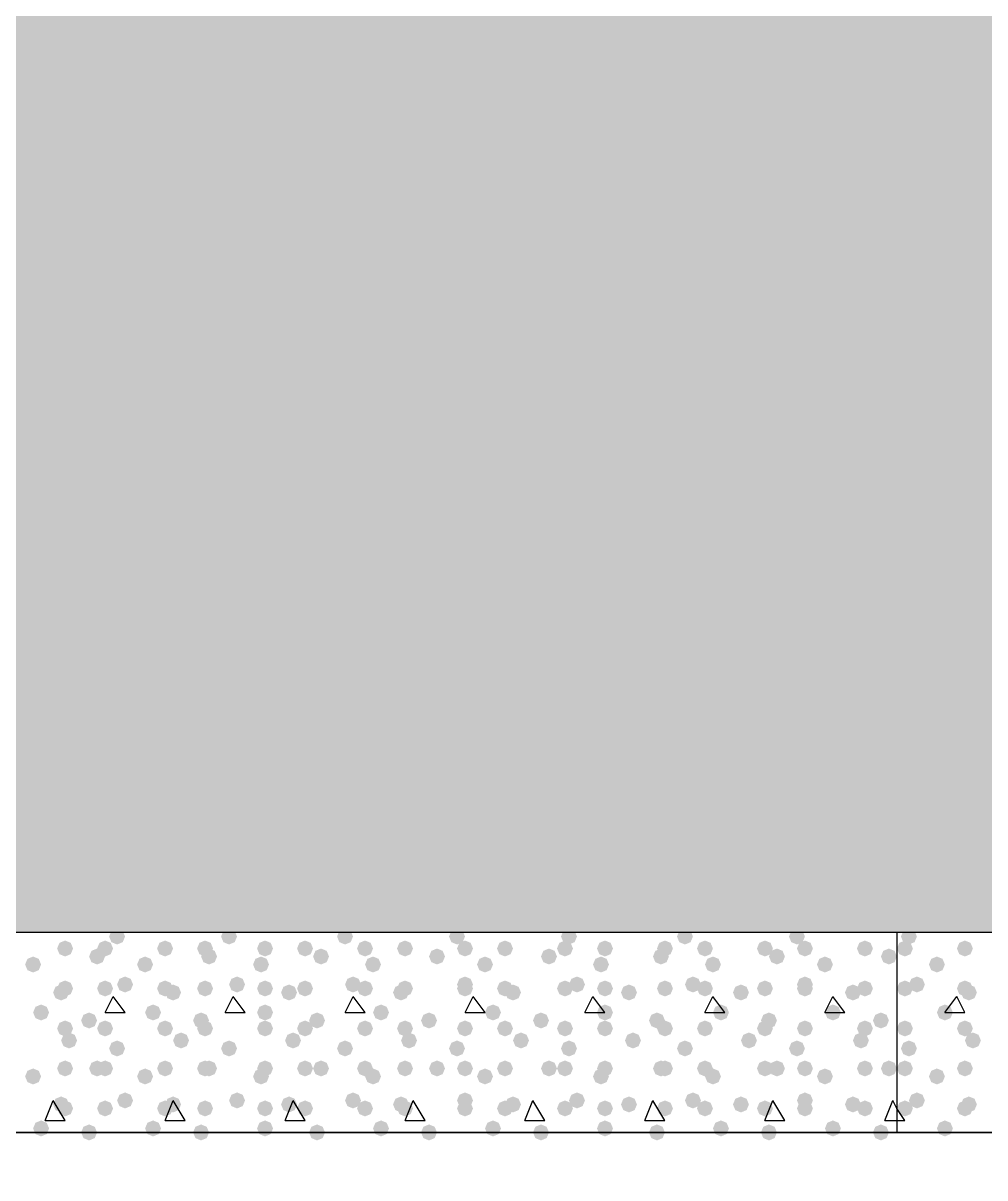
# Model space of a CAD drawing. Header units: millimetres. Extents: x 0 to 420, y 0 to 297.
# Drawn here: x 79.69 to 89.87, y 181.21 to 193.44 of the extents above; entities that cross this region are included whole.
import ezdxf

# ---------------------------------------------------------------- set-up
doc = ezdxf.new("R2010")
doc.units = ezdxf.units.MM
doc.layers.get('0').update_dxf_attribs({"linetype": 'CONTINUOUS'})

msp = doc.modelspace()

# ---------------------------------------------------------------- hatches: boundary and pattern name
at = {"true_color": 0x000008}
h = msp.add_hatch(color=0, dxfattribs=at)
h.paths.add_polyline_path([(194.902667, 202.861333), (33.528, 202.861333), (194.902667, 183.811333)], flags=0)
h.paths.add_polyline_path([(33.528, 202.861333), (194.902667, 183.811333), (33.528, 183.811333)], flags=0)
for points in [[(80.772, 183.769), (80.747129, 183.709204), (80.687333, 183.684333), (80.627538, 183.709204), (80.602667, 183.769), (80.627537, 183.828796), (80.687333, 183.853667), (80.747129, 183.828796)], [(81.957333, 183.769), (81.932463, 183.709204), (81.872667, 183.684333), (81.812871, 183.709204), (81.788, 183.769), (81.812871, 183.828796), (81.872667, 183.853667), (81.932462, 183.828796)], [(83.185, 183.769), (83.160129, 183.709204), (83.100333, 183.684333), (83.040538, 183.709204), (83.015667, 183.769), (83.040537, 183.828796), (83.100333, 183.853667), (83.160129, 183.828796)], [(84.370333, 183.769), (84.345463, 183.709204), (84.285667, 183.684333), (84.225871, 183.709204), (84.201, 183.769), (84.225871, 183.828796), (84.285667, 183.853667), (84.345462, 183.828796)], [(85.555667, 183.769), (85.530796, 183.709204), (85.471, 183.684333), (85.411204, 183.709204), (85.386333, 183.769), (85.411204, 183.828796), (85.471, 183.853667), (85.530796, 183.828796)], [(86.783333, 183.769), (86.758463, 183.709204), (86.698667, 183.684333), (86.638871, 183.709204), (86.614, 183.769), (86.638871, 183.828796), (86.698667, 183.853667), (86.758462, 183.828796)], [(87.968667, 183.769), (87.943796, 183.709204), (87.884, 183.684333), (87.824204, 183.709204), (87.799333, 183.769), (87.824204, 183.828796), (87.884, 183.853667), (87.943796, 183.828796)], [(80.221667, 183.642), (80.196796, 183.582204), (80.137, 183.557333), (80.077204, 183.582204), (80.052333, 183.642), (80.077204, 183.701796), (80.137, 183.726667), (80.196796, 183.701796)], [(80.645, 183.642), (80.620129, 183.582204), (80.560333, 183.557333), (80.500538, 183.582204), (80.475667, 183.642), (80.500537, 183.701796), (80.560333, 183.726667), (80.620129, 183.701796)], [(81.28, 183.642), (81.255129, 183.582204), (81.195333, 183.557333), (81.135538, 183.582204), (81.110667, 183.642), (81.135537, 183.701796), (81.195333, 183.726667), (81.255129, 183.701796)], [(81.703333, 183.642), (81.678463, 183.582204), (81.618667, 183.557333), (81.558871, 183.582204), (81.534, 183.642), (81.558871, 183.701796), (81.618667, 183.726667), (81.678462, 183.701796)], [(82.338333, 183.642), (82.313463, 183.582204), (82.253667, 183.557333), (82.193871, 183.582204), (82.169, 183.642), (82.193871, 183.701796), (82.253667, 183.726667), (82.313462, 183.701796)], [(82.761667, 183.642), (82.736796, 183.582204), (82.677, 183.557333), (82.617204, 183.582204), (82.592333, 183.642), (82.617204, 183.701796), (82.677, 183.726667), (82.736796, 183.701796)], [(83.396667, 183.642), (83.371796, 183.582204), (83.312, 183.557333), (83.252204, 183.582204), (83.227333, 183.642), (83.252204, 183.701796), (83.312, 183.726667), (83.371796, 183.701796)], [(83.82, 183.642), (83.795129, 183.582204), (83.735333, 183.557333), (83.675538, 183.582204), (83.650667, 183.642), (83.675537, 183.701796), (83.735333, 183.726667), (83.795129, 183.701796)], [(84.455, 183.642), (84.430129, 183.582204), (84.370333, 183.557333), (84.310538, 183.582204), (84.285667, 183.642), (84.310537, 183.701796), (84.370333, 183.726667), (84.430129, 183.701796)], [(84.878333, 183.642), (84.853463, 183.582204), (84.793667, 183.557333), (84.733871, 183.582204), (84.709, 183.642), (84.733871, 183.701796), (84.793667, 183.726667), (84.853462, 183.701796)], [(85.513333, 183.642), (85.488463, 183.582204), (85.428667, 183.557333), (85.368871, 183.582204), (85.344, 183.642), (85.368871, 183.701796), (85.428667, 183.726667), (85.488462, 183.701796)], [(85.936667, 183.642), (85.911796, 183.582204), (85.852, 183.557333), (85.792204, 183.582204), (85.767333, 183.642), (85.792204, 183.701796), (85.852, 183.726667), (85.911796, 183.701796)], [(86.571667, 183.642), (86.546796, 183.582204), (86.487, 183.557333), (86.427204, 183.582204), (86.402333, 183.642), (86.427204, 183.701796), (86.487, 183.726667), (86.546796, 183.701796)], [(86.995, 183.642), (86.970129, 183.582204), (86.910333, 183.557333), (86.850538, 183.582204), (86.825667, 183.642), (86.850537, 183.701796), (86.910333, 183.726667), (86.970129, 183.701796)], [(87.63, 183.642), (87.605129, 183.582204), (87.545333, 183.557333), (87.485538, 183.582204), (87.460667, 183.642), (87.485537, 183.701796), (87.545333, 183.726667), (87.605129, 183.701796)], [(88.053333, 183.642), (88.028463, 183.582204), (87.968667, 183.557333), (87.908871, 183.582204), (87.884, 183.642), (87.908871, 183.701796), (87.968667, 183.726667), (88.028462, 183.701796)], [(88.688333, 183.642), (88.663463, 183.582204), (88.603667, 183.557333), (88.543871, 183.582204), (88.519, 183.642), (88.543871, 183.701796), (88.603667, 183.726667), (88.663462, 183.701796)], [(79.883, 183.472667), (79.858129, 183.412871), (79.798333, 183.388), (79.738537, 183.412871), (79.713667, 183.472667), (79.738537, 183.532462), (79.798333, 183.557333), (79.858129, 183.532463)], [(80.560333, 183.557333), (80.535463, 183.497537), (80.475667, 183.472667), (80.415871, 183.497537), (80.391, 183.557333), (80.415871, 183.617129), (80.475667, 183.642), (80.535462, 183.617129)], [(81.068333, 183.472667), (81.043463, 183.412871), (80.983667, 183.388), (80.923871, 183.412871), (80.899, 183.472667), (80.923871, 183.532462), (80.983667, 183.557333), (81.043462, 183.532463)], [(81.745667, 183.557333), (81.720796, 183.497537), (81.661, 183.472667), (81.601204, 183.497537), (81.576333, 183.557333), (81.601204, 183.617129), (81.661, 183.642), (81.720796, 183.617129)], [(82.296, 183.472667), (82.271129, 183.412871), (82.211333, 183.388), (82.151537, 183.412871), (82.126667, 183.472667), (82.151537, 183.532462), (82.211333, 183.557333), (82.271129, 183.532463)], [(82.931, 183.557333), (82.906129, 183.497537), (82.846333, 183.472667), (82.786537, 183.497537), (82.761667, 183.557333), (82.786537, 183.617129), (82.846333, 183.642), (82.906129, 183.617129)], [(83.481333, 183.472667), (83.456463, 183.412871), (83.396667, 183.388), (83.336871, 183.412871), (83.312, 183.472667), (83.336871, 183.532462), (83.396667, 183.557333), (83.456462, 183.532463)], [(84.158667, 183.557333), (84.133796, 183.497537), (84.074, 183.472667), (84.014204, 183.497537), (83.989333, 183.557333), (84.014204, 183.617129), (84.074, 183.642), (84.133796, 183.617129)], [(84.666667, 183.472667), (84.641796, 183.412871), (84.582, 183.388), (84.522204, 183.412871), (84.497333, 183.472667), (84.522204, 183.532462), (84.582, 183.557333), (84.641796, 183.532463)], [(85.344, 183.557333), (85.319129, 183.497537), (85.259333, 183.472667), (85.199538, 183.497537), (85.174667, 183.557333), (85.199537, 183.617129), (85.259333, 183.642), (85.319129, 183.617129)], [(85.894333, 183.472667), (85.869462, 183.412871), (85.809667, 183.388), (85.749871, 183.412871), (85.725, 183.472667), (85.749871, 183.532462), (85.809667, 183.557333), (85.869462, 183.532463)], [(86.529333, 183.557333), (86.504462, 183.497537), (86.444667, 183.472667), (86.384871, 183.497537), (86.36, 183.557333), (86.384871, 183.617129), (86.444667, 183.642), (86.504462, 183.617129)], [(87.079667, 183.472667), (87.054796, 183.412871), (86.995, 183.388), (86.935204, 183.412871), (86.910333, 183.472667), (86.935204, 183.532462), (86.995, 183.557333), (87.054796, 183.532463)], [(87.757, 183.557333), (87.732129, 183.497537), (87.672333, 183.472667), (87.612538, 183.497537), (87.587667, 183.557333), (87.612537, 183.617129), (87.672333, 183.642), (87.732129, 183.617129)], [(88.265, 183.472667), (88.240129, 183.412871), (88.180333, 183.388), (88.120538, 183.412871), (88.095667, 183.472667), (88.120537, 183.532462), (88.180333, 183.557333), (88.240129, 183.532463)], [(88.942333, 183.557333), (88.917463, 183.497537), (88.857667, 183.472667), (88.797871, 183.497537), (88.773, 183.557333), (88.797871, 183.617129), (88.857667, 183.642), (88.917462, 183.617129)], [(80.221667, 183.218667), (80.196796, 183.158871), (80.137, 183.134), (80.077204, 183.158871), (80.052333, 183.218667), (80.077204, 183.278462), (80.137, 183.303333), (80.196796, 183.278463)], [(80.645, 183.218667), (80.620129, 183.158871), (80.560333, 183.134), (80.500538, 183.158871), (80.475667, 183.218667), (80.500537, 183.278462), (80.560333, 183.303333), (80.620129, 183.278463)], [(80.856667, 183.261), (80.831796, 183.201204), (80.772, 183.176333), (80.712204, 183.201204), (80.687333, 183.261), (80.712204, 183.320796), (80.772, 183.345667), (80.831796, 183.320796)], [(81.28, 183.218667), (81.255129, 183.158871), (81.195333, 183.134), (81.135538, 183.158871), (81.110667, 183.218667), (81.135537, 183.278462), (81.195333, 183.303333), (81.255129, 183.278463)], [(81.703333, 183.218667), (81.678463, 183.158871), (81.618667, 183.134), (81.558871, 183.158871), (81.534, 183.218667), (81.558871, 183.278462), (81.618667, 183.303333), (81.678462, 183.278463)], [(82.042, 183.261), (82.017129, 183.201204), (81.957333, 183.176333), (81.897538, 183.201204), (81.872667, 183.261), (81.897537, 183.320796), (81.957333, 183.345667), (82.017129, 183.320796)], [(82.338333, 183.218667), (82.313463, 183.158871), (82.253667, 183.134), (82.193871, 183.158871), (82.169, 183.218667), (82.193871, 183.278462), (82.253667, 183.303333), (82.313462, 183.278463)], [(82.761667, 183.218667), (82.736796, 183.158871), (82.677, 183.134), (82.617204, 183.158871), (82.592333, 183.218667), (82.617204, 183.278462), (82.677, 183.303333), (82.736796, 183.278463)], [(83.269667, 183.261), (83.244796, 183.201204), (83.185, 183.176333), (83.125204, 183.201204), (83.100333, 183.261), (83.125204, 183.320796), (83.185, 183.345667), (83.244796, 183.320796)], [(83.396667, 183.218667), (83.371796, 183.158871), (83.312, 183.134), (83.252204, 183.158871), (83.227333, 183.218667), (83.252204, 183.278462), (83.312, 183.303333), (83.371796, 183.278463)], [(83.82, 183.218667), (83.795129, 183.158871), (83.735333, 183.134), (83.675538, 183.158871), (83.650667, 183.218667), (83.675537, 183.278462), (83.735333, 183.303333), (83.795129, 183.278463)], [(84.455, 183.261), (84.430129, 183.201204), (84.370333, 183.176333), (84.310538, 183.201204), (84.285667, 183.261), (84.310537, 183.320796), (84.370333, 183.345667), (84.430129, 183.320796)], [(84.455, 183.218667), (84.430129, 183.158871), (84.370333, 183.134), (84.310538, 183.158871), (84.285667, 183.218667), (84.310537, 183.278462), (84.370333, 183.303333), (84.430129, 183.278463)], [(84.878333, 183.218667), (84.853463, 183.158871), (84.793667, 183.134), (84.733871, 183.158871), (84.709, 183.218667), (84.733871, 183.278462), (84.793667, 183.303333), (84.853462, 183.278463)], [(85.513333, 183.218667), (85.488463, 183.158871), (85.428667, 183.134), (85.368871, 183.158871), (85.344, 183.218667), (85.368871, 183.278462), (85.428667, 183.303333), (85.488462, 183.278463)], [(85.640333, 183.261), (85.615463, 183.201204), (85.555667, 183.176333), (85.495871, 183.201204), (85.471, 183.261), (85.495871, 183.320796), (85.555667, 183.345667), (85.615462, 183.320796)], [(85.936667, 183.218667), (85.911796, 183.158871), (85.852, 183.134), (85.792204, 183.158871), (85.767333, 183.218667), (85.792204, 183.278462), (85.852, 183.303333), (85.911796, 183.278463)], [(86.571667, 183.218667), (86.546796, 183.158871), (86.487, 183.134), (86.427204, 183.158871), (86.402333, 183.218667), (86.427204, 183.278462), (86.487, 183.303333), (86.546796, 183.278463)], [(86.868, 183.261), (86.843129, 183.201204), (86.783333, 183.176333), (86.723537, 183.201204), (86.698667, 183.261), (86.723537, 183.320796), (86.783333, 183.345667), (86.843129, 183.320796)], [(86.995, 183.218667), (86.970129, 183.158871), (86.910333, 183.134), (86.850538, 183.158871), (86.825667, 183.218667), (86.850537, 183.278462), (86.910333, 183.303333), (86.970129, 183.278463)], [(87.63, 183.218667), (87.605129, 183.158871), (87.545333, 183.134), (87.485538, 183.158871), (87.460667, 183.218667), (87.485537, 183.278462), (87.545333, 183.303333), (87.605129, 183.278463)], [(88.053333, 183.261), (88.028463, 183.201204), (87.968667, 183.176333), (87.908871, 183.201204), (87.884, 183.261), (87.908871, 183.320796), (87.968667, 183.345667), (88.028462, 183.320796)], [(88.053333, 183.218667), (88.028463, 183.158871), (87.968667, 183.134), (87.908871, 183.158871), (87.884, 183.218667), (87.908871, 183.278462), (87.968667, 183.303333), (88.028462, 183.278463)], [(88.688333, 183.218667), (88.663463, 183.158871), (88.603667, 183.134), (88.543871, 183.158871), (88.519, 183.218667), (88.543871, 183.278462), (88.603667, 183.303333), (88.663462, 183.278463)], [(80.179333, 183.176333), (80.154462, 183.116537), (80.094667, 183.091667), (80.034871, 183.116537), (80.01, 183.176333), (80.034871, 183.236129), (80.094667, 183.261), (80.154462, 183.236129)], [(81.364667, 183.176333), (81.339796, 183.116537), (81.28, 183.091667), (81.220204, 183.116537), (81.195333, 183.176333), (81.220204, 183.236129), (81.28, 183.261), (81.339796, 183.236129)], [(82.592333, 183.176333), (82.567463, 183.116537), (82.507667, 183.091667), (82.447871, 183.116537), (82.423, 183.176333), (82.447871, 183.236129), (82.507667, 183.261), (82.567462, 183.236129)], [(83.777667, 183.176333), (83.752796, 183.116537), (83.693, 183.091667), (83.633204, 183.116537), (83.608333, 183.176333), (83.633204, 183.236129), (83.693, 183.261), (83.752796, 183.236129)], [(84.963, 183.176333), (84.938129, 183.116537), (84.878333, 183.091667), (84.818537, 183.116537), (84.793667, 183.176333), (84.818537, 183.236129), (84.878333, 183.261), (84.938129, 183.236129)], [(86.190667, 183.176333), (86.165796, 183.116537), (86.106, 183.091667), (86.046204, 183.116537), (86.021333, 183.176333), (86.046204, 183.236129), (86.106, 183.261), (86.165796, 183.236129)], [(87.376, 183.176333), (87.351129, 183.116537), (87.291333, 183.091667), (87.231537, 183.116537), (87.206667, 183.176333), (87.231537, 183.236129), (87.291333, 183.261), (87.351129, 183.236129)], [(88.561333, 183.176333), (88.536462, 183.116537), (88.476667, 183.091667), (88.416871, 183.116537), (88.392, 183.176333), (88.416871, 183.236129), (88.476667, 183.261), (88.536462, 183.236129)], [(79.967667, 182.964667), (79.942796, 182.904871), (79.883, 182.88), (79.823204, 182.904871), (79.798333, 182.964667), (79.823204, 183.024462), (79.883, 183.049333), (79.942796, 183.024463)], [(81.153, 182.964667), (81.128129, 182.904871), (81.068333, 182.88), (81.008537, 182.904871), (80.983667, 182.964667), (81.008537, 183.024462), (81.068333, 183.049333), (81.128129, 183.024463)], [(82.338333, 182.964667), (82.313463, 182.904871), (82.253667, 182.88), (82.193871, 182.904871), (82.169, 182.964667), (82.193871, 183.024462), (82.253667, 183.049333), (82.313462, 183.024463)], [(83.566, 182.964667), (83.541129, 182.904871), (83.481333, 182.88), (83.421537, 182.904871), (83.396667, 182.964667), (83.421537, 183.024462), (83.481333, 183.049333), (83.541129, 183.024463)], [(84.751333, 182.964667), (84.726462, 182.904871), (84.666667, 182.88), (84.606871, 182.904871), (84.582, 182.964667), (84.606871, 183.024462), (84.666667, 183.049333), (84.726462, 183.024463)], [(85.936667, 182.964667), (85.911796, 182.904871), (85.852, 182.88), (85.792204, 182.904871), (85.767333, 182.964667), (85.792204, 183.024462), (85.852, 183.049333), (85.911796, 183.024463)], [(87.164333, 182.964667), (87.139462, 182.904871), (87.079667, 182.88), (87.019871, 182.904871), (86.995, 182.964667), (87.019871, 183.024462), (87.079667, 183.049333), (87.139462, 183.024463)], [(88.349667, 182.964667), (88.324796, 182.904871), (88.265, 182.88), (88.205204, 182.904871), (88.180333, 182.964667), (88.205204, 183.024462), (88.265, 183.049333), (88.324796, 183.024463)], [(80.475667, 182.88), (80.450796, 182.820204), (80.391, 182.795333), (80.331204, 182.820204), (80.306333, 182.88), (80.331204, 182.939796), (80.391, 182.964667), (80.450796, 182.939796)], [(81.661, 182.88), (81.636129, 182.820204), (81.576333, 182.795333), (81.516537, 182.820204), (81.491667, 182.88), (81.516537, 182.939796), (81.576333, 182.964667), (81.636129, 182.939796)], [(82.888667, 182.88), (82.863796, 182.820204), (82.804, 182.795333), (82.744204, 182.820204), (82.719333, 182.88), (82.744204, 182.939796), (82.804, 182.964667), (82.863796, 182.939796)], [(84.074, 182.88), (84.049129, 182.820204), (83.989333, 182.795333), (83.929538, 182.820204), (83.904667, 182.88), (83.929537, 182.939796), (83.989333, 182.964667), (84.049129, 182.939796)], [(85.259333, 182.88), (85.234462, 182.820204), (85.174667, 182.795333), (85.114871, 182.820204), (85.09, 182.88), (85.114871, 182.939796), (85.174667, 182.964667), (85.234462, 182.939796)], [(86.487, 182.88), (86.462129, 182.820204), (86.402333, 182.795333), (86.342538, 182.820204), (86.317667, 182.88), (86.342537, 182.939796), (86.402333, 182.964667), (86.462129, 182.939796)], [(87.672333, 182.88), (87.647463, 182.820204), (87.587667, 182.795333), (87.527871, 182.820204), (87.503, 182.88), (87.527871, 182.939796), (87.587667, 182.964667), (87.647462, 182.939796)], [(88.857667, 182.88), (88.832796, 182.820204), (88.773, 182.795333), (88.713204, 182.820204), (88.688333, 182.88), (88.713204, 182.939796), (88.773, 182.964667), (88.832796, 182.939796)], [(80.221667, 182.795333), (80.196796, 182.735537), (80.137, 182.710667), (80.077204, 182.735537), (80.052333, 182.795333), (80.077204, 182.855129), (80.137, 182.88), (80.196796, 182.855129)], [(80.645, 182.795333), (80.620129, 182.735537), (80.560333, 182.710667), (80.500538, 182.735537), (80.475667, 182.795333), (80.500537, 182.855129), (80.560333, 182.88), (80.620129, 182.855129)], [(81.28, 182.795333), (81.255129, 182.735537), (81.195333, 182.710667), (81.135538, 182.735537), (81.110667, 182.795333), (81.135537, 182.855129), (81.195333, 182.88), (81.255129, 182.855129)], [(81.703333, 182.795333), (81.678463, 182.735537), (81.618667, 182.710667), (81.558871, 182.735537), (81.534, 182.795333), (81.558871, 182.855129), (81.618667, 182.88), (81.678462, 182.855129)], [(82.338333, 182.795333), (82.313463, 182.735537), (82.253667, 182.710667), (82.193871, 182.735537), (82.169, 182.795333), (82.193871, 182.855129), (82.253667, 182.88), (82.313462, 182.855129)], [(82.761667, 182.795333), (82.736796, 182.735537), (82.677, 182.710667), (82.617204, 182.735537), (82.592333, 182.795333), (82.617204, 182.855129), (82.677, 182.88), (82.736796, 182.855129)], [(83.396667, 182.795333), (83.371796, 182.735537), (83.312, 182.710667), (83.252204, 182.735537), (83.227333, 182.795333), (83.252204, 182.855129), (83.312, 182.88), (83.371796, 182.855129)], [(83.82, 182.795333), (83.795129, 182.735537), (83.735333, 182.710667), (83.675538, 182.735537), (83.650667, 182.795333), (83.675537, 182.855129), (83.735333, 182.88), (83.795129, 182.855129)], [(84.455, 182.795333), (84.430129, 182.735537), (84.370333, 182.710667), (84.310538, 182.735537), (84.285667, 182.795333), (84.310537, 182.855129), (84.370333, 182.88), (84.430129, 182.855129)], [(84.878333, 182.795333), (84.853463, 182.735537), (84.793667, 182.710667), (84.733871, 182.735537), (84.709, 182.795333), (84.733871, 182.855129), (84.793667, 182.88), (84.853462, 182.855129)], [(85.513333, 182.795333), (85.488463, 182.735537), (85.428667, 182.710667), (85.368871, 182.735537), (85.344, 182.795333), (85.368871, 182.855129), (85.428667, 182.88), (85.488462, 182.855129)], [(85.936667, 182.795333), (85.911796, 182.735537), (85.852, 182.710667), (85.792204, 182.735537), (85.767333, 182.795333), (85.792204, 182.855129), (85.852, 182.88), (85.911796, 182.855129)], [(86.571667, 182.795333), (86.546796, 182.735537), (86.487, 182.710667), (86.427204, 182.735537), (86.402333, 182.795333), (86.427204, 182.855129), (86.487, 182.88), (86.546796, 182.855129)], [(86.995, 182.795333), (86.970129, 182.735537), (86.910333, 182.710667), (86.850538, 182.735537), (86.825667, 182.795333), (86.850537, 182.855129), (86.910333, 182.88), (86.970129, 182.855129)], [(87.63, 182.795333), (87.605129, 182.735537), (87.545333, 182.710667), (87.485538, 182.735537), (87.460667, 182.795333), (87.485537, 182.855129), (87.545333, 182.88), (87.605129, 182.855129)], [(88.053333, 182.795333), (88.028463, 182.735537), (87.968667, 182.710667), (87.908871, 182.735537), (87.884, 182.795333), (87.908871, 182.855129), (87.968667, 182.88), (88.028462, 182.855129)], [(88.688333, 182.795333), (88.663463, 182.735537), (88.603667, 182.710667), (88.543871, 182.735537), (88.519, 182.795333), (88.543871, 182.855129), (88.603667, 182.88), (88.663462, 182.855129)], [(80.264, 182.668333), (80.239129, 182.608537), (80.179333, 182.583667), (80.119538, 182.608537), (80.094667, 182.668333), (80.119537, 182.728129), (80.179333, 182.753), (80.239129, 182.728129)], [(81.449333, 182.668333), (81.424462, 182.608537), (81.364667, 182.583667), (81.304871, 182.608537), (81.28, 182.668333), (81.304871, 182.728129), (81.364667, 182.753), (81.424462, 182.728129)], [(82.634667, 182.668333), (82.609796, 182.608537), (82.55, 182.583667), (82.490204, 182.608537), (82.465333, 182.668333), (82.490204, 182.728129), (82.55, 182.753), (82.609796, 182.728129)], [(83.862333, 182.668333), (83.837463, 182.608537), (83.777667, 182.583667), (83.717871, 182.608537), (83.693, 182.668333), (83.717871, 182.728129), (83.777667, 182.753), (83.837462, 182.728129)], [(85.047667, 182.668333), (85.022796, 182.608537), (84.963, 182.583667), (84.903204, 182.608537), (84.878333, 182.668333), (84.903204, 182.728129), (84.963, 182.753), (85.022796, 182.728129)], [(86.233, 182.668333), (86.208129, 182.608537), (86.148333, 182.583667), (86.088538, 182.608537), (86.063667, 182.668333), (86.088537, 182.728129), (86.148333, 182.753), (86.208129, 182.728129)], [(87.460667, 182.668333), (87.435796, 182.608537), (87.376, 182.583667), (87.316204, 182.608537), (87.291333, 182.668333), (87.316204, 182.728129), (87.376, 182.753), (87.435796, 182.728129)], [(88.646, 182.668333), (88.621129, 182.608537), (88.561333, 182.583667), (88.501537, 182.608537), (88.476667, 182.668333), (88.501537, 182.728129), (88.561333, 182.753), (88.621129, 182.728129)], [(80.772, 182.583667), (80.747129, 182.523871), (80.687333, 182.499), (80.627538, 182.523871), (80.602667, 182.583667), (80.627537, 182.643462), (80.687333, 182.668333), (80.747129, 182.643463)], [(81.957333, 182.583667), (81.932463, 182.523871), (81.872667, 182.499), (81.812871, 182.523871), (81.788, 182.583667), (81.812871, 182.643462), (81.872667, 182.668333), (81.932462, 182.643463)], [(83.185, 182.583667), (83.160129, 182.523871), (83.100333, 182.499), (83.040538, 182.523871), (83.015667, 182.583667), (83.040537, 182.643462), (83.100333, 182.668333), (83.160129, 182.643463)], [(84.370333, 182.583667), (84.345463, 182.523871), (84.285667, 182.499), (84.225871, 182.523871), (84.201, 182.583667), (84.225871, 182.643462), (84.285667, 182.668333), (84.345462, 182.643463)], [(85.555667, 182.583667), (85.530796, 182.523871), (85.471, 182.499), (85.411204, 182.523871), (85.386333, 182.583667), (85.411204, 182.643462), (85.471, 182.668333), (85.530796, 182.643463)], [(86.783333, 182.583667), (86.758463, 182.523871), (86.698667, 182.499), (86.638871, 182.523871), (86.614, 182.583667), (86.638871, 182.643462), (86.698667, 182.668333), (86.758462, 182.643463)], [(87.968667, 182.583667), (87.943796, 182.523871), (87.884, 182.499), (87.824204, 182.523871), (87.799333, 182.583667), (87.824204, 182.643462), (87.884, 182.668333), (87.943796, 182.643463)], [(80.221667, 182.372), (80.196796, 182.312204), (80.137, 182.287333), (80.077204, 182.312204), (80.052333, 182.372), (80.077204, 182.431796), (80.137, 182.456667), (80.196796, 182.431796)], [(80.560333, 182.372), (80.535463, 182.312204), (80.475667, 182.287333), (80.415871, 182.312204), (80.391, 182.372), (80.415871, 182.431796), (80.475667, 182.456667), (80.535462, 182.431796)], [(80.645, 182.372), (80.620129, 182.312204), (80.560333, 182.287333), (80.500538, 182.312204), (80.475667, 182.372), (80.500537, 182.431796), (80.560333, 182.456667), (80.620129, 182.431796)], [(81.28, 182.372), (81.255129, 182.312204), (81.195333, 182.287333), (81.135538, 182.312204), (81.110667, 182.372), (81.135537, 182.431796), (81.195333, 182.456667), (81.255129, 182.431796)], [(81.703333, 182.372), (81.678463, 182.312204), (81.618667, 182.287333), (81.558871, 182.312204), (81.534, 182.372), (81.558871, 182.431796), (81.618667, 182.456667), (81.678462, 182.431796)], [(81.745667, 182.372), (81.720796, 182.312204), (81.661, 182.287333), (81.601204, 182.312204), (81.576333, 182.372), (81.601204, 182.431796), (81.661, 182.456667), (81.720796, 182.431796)], [(82.338333, 182.372), (82.313463, 182.312204), (82.253667, 182.287333), (82.193871, 182.312204), (82.169, 182.372), (82.193871, 182.431796), (82.253667, 182.456667), (82.313462, 182.431796)], [(82.761667, 182.372), (82.736796, 182.312204), (82.677, 182.287333), (82.617204, 182.312204), (82.592333, 182.372), (82.617204, 182.431796), (82.677, 182.456667), (82.736796, 182.431796)], [(82.931, 182.372), (82.906129, 182.312204), (82.846333, 182.287333), (82.786537, 182.312204), (82.761667, 182.372), (82.786537, 182.431796), (82.846333, 182.456667), (82.906129, 182.431796)], [(83.396667, 182.372), (83.371796, 182.312204), (83.312, 182.287333), (83.252204, 182.312204), (83.227333, 182.372), (83.252204, 182.431796), (83.312, 182.456667), (83.371796, 182.431796)], [(83.82, 182.372), (83.795129, 182.312204), (83.735333, 182.287333), (83.675538, 182.312204), (83.650667, 182.372), (83.675537, 182.431796), (83.735333, 182.456667), (83.795129, 182.431796)], [(84.158667, 182.372), (84.133796, 182.312204), (84.074, 182.287333), (84.014204, 182.312204), (83.989333, 182.372), (84.014204, 182.431796), (84.074, 182.456667), (84.133796, 182.431796)], [(84.455, 182.372), (84.430129, 182.312204), (84.370333, 182.287333), (84.310538, 182.312204), (84.285667, 182.372), (84.310537, 182.431796), (84.370333, 182.456667), (84.430129, 182.431796)], [(84.878333, 182.372), (84.853463, 182.312204), (84.793667, 182.287333), (84.733871, 182.312204), (84.709, 182.372), (84.733871, 182.431796), (84.793667, 182.456667), (84.853462, 182.431796)], [(85.344, 182.372), (85.319129, 182.312204), (85.259333, 182.287333), (85.199538, 182.312204), (85.174667, 182.372), (85.199537, 182.431796), (85.259333, 182.456667), (85.319129, 182.431796)], [(85.513333, 182.372), (85.488463, 182.312204), (85.428667, 182.287333), (85.368871, 182.312204), (85.344, 182.372), (85.368871, 182.431796), (85.428667, 182.456667), (85.488462, 182.431796)], [(85.936667, 182.372), (85.911796, 182.312204), (85.852, 182.287333), (85.792204, 182.312204), (85.767333, 182.372), (85.792204, 182.431796), (85.852, 182.456667), (85.911796, 182.431796)], [(86.529333, 182.372), (86.504462, 182.312204), (86.444667, 182.287333), (86.384871, 182.312204), (86.36, 182.372), (86.384871, 182.431796), (86.444667, 182.456667), (86.504462, 182.431796)], [(86.571667, 182.372), (86.546796, 182.312204), (86.487, 182.287333), (86.427204, 182.312204), (86.402333, 182.372), (86.427204, 182.431796), (86.487, 182.456667), (86.546796, 182.431796)], [(86.995, 182.372), (86.970129, 182.312204), (86.910333, 182.287333), (86.850538, 182.312204), (86.825667, 182.372), (86.850537, 182.431796), (86.910333, 182.456667), (86.970129, 182.431796)], [(87.63, 182.372), (87.605129, 182.312204), (87.545333, 182.287333), (87.485538, 182.312204), (87.460667, 182.372), (87.485537, 182.431796), (87.545333, 182.456667), (87.605129, 182.431796)], [(87.757, 182.372), (87.732129, 182.312204), (87.672333, 182.287333), (87.612538, 182.312204), (87.587667, 182.372), (87.612537, 182.431796), (87.672333, 182.456667), (87.732129, 182.431796)], [(88.053333, 182.372), (88.028463, 182.312204), (87.968667, 182.287333), (87.908871, 182.312204), (87.884, 182.372), (87.908871, 182.431796), (87.968667, 182.456667), (88.028462, 182.431796)], [(88.688333, 182.372), (88.663463, 182.312204), (88.603667, 182.287333), (88.543871, 182.312204), (88.519, 182.372), (88.543871, 182.431796), (88.603667, 182.456667), (88.663462, 182.431796)], [(88.942333, 182.372), (88.917463, 182.312204), (88.857667, 182.287333), (88.797871, 182.312204), (88.773, 182.372), (88.797871, 182.431796), (88.857667, 182.456667), (88.917462, 182.431796)], [(79.883, 182.287333), (79.858129, 182.227537), (79.798333, 182.202667), (79.738537, 182.227537), (79.713667, 182.287333), (79.738537, 182.347129), (79.798333, 182.372), (79.858129, 182.347129)], [(81.068333, 182.287333), (81.043463, 182.227537), (80.983667, 182.202667), (80.923871, 182.227537), (80.899, 182.287333), (80.923871, 182.347129), (80.983667, 182.372), (81.043462, 182.347129)], [(82.296, 182.287333), (82.271129, 182.227537), (82.211333, 182.202667), (82.151537, 182.227537), (82.126667, 182.287333), (82.151537, 182.347129), (82.211333, 182.372), (82.271129, 182.347129)], [(83.481333, 182.287333), (83.456463, 182.227537), (83.396667, 182.202667), (83.336871, 182.227537), (83.312, 182.287333), (83.336871, 182.347129), (83.396667, 182.372), (83.456462, 182.347129)], [(84.666667, 182.287333), (84.641796, 182.227537), (84.582, 182.202667), (84.522204, 182.227537), (84.497333, 182.287333), (84.522204, 182.347129), (84.582, 182.372), (84.641796, 182.347129)], [(85.894333, 182.287333), (85.869462, 182.227537), (85.809667, 182.202667), (85.749871, 182.227537), (85.725, 182.287333), (85.749871, 182.347129), (85.809667, 182.372), (85.869462, 182.347129)], [(87.079667, 182.287333), (87.054796, 182.227537), (86.995, 182.202667), (86.935204, 182.227537), (86.910333, 182.287333), (86.935204, 182.347129), (86.995, 182.372), (87.054796, 182.347129)], [(88.265, 182.287333), (88.240129, 182.227537), (88.180333, 182.202667), (88.120538, 182.227537), (88.095667, 182.287333), (88.120537, 182.347129), (88.180333, 182.372), (88.240129, 182.347129)], [(80.179333, 181.991), (80.154462, 181.931204), (80.094667, 181.906333), (80.034871, 181.931204), (80.01, 181.991), (80.034871, 182.050796), (80.094667, 182.075667), (80.154462, 182.050796)], [(80.856667, 182.033333), (80.831796, 181.973537), (80.772, 181.948667), (80.712204, 181.973537), (80.687333, 182.033333), (80.712204, 182.093129), (80.772, 182.118), (80.831796, 182.093129)], [(81.364667, 181.991), (81.339796, 181.931204), (81.28, 181.906333), (81.220204, 181.931204), (81.195333, 181.991), (81.220204, 182.050796), (81.28, 182.075667), (81.339796, 182.050796)], [(82.042, 182.033333), (82.017129, 181.973537), (81.957333, 181.948667), (81.897538, 181.973537), (81.872667, 182.033333), (81.897537, 182.093129), (81.957333, 182.118), (82.017129, 182.093129)], [(82.592333, 181.991), (82.567463, 181.931204), (82.507667, 181.906333), (82.447871, 181.931204), (82.423, 181.991), (82.447871, 182.050796), (82.507667, 182.075667), (82.567462, 182.050796)], [(83.269667, 182.033333), (83.244796, 181.973537), (83.185, 181.948667), (83.125204, 181.973537), (83.100333, 182.033333), (83.125204, 182.093129), (83.185, 182.118), (83.244796, 182.093129)], [(83.777667, 181.991), (83.752796, 181.931204), (83.693, 181.906333), (83.633204, 181.931204), (83.608333, 181.991), (83.633204, 182.050796), (83.693, 182.075667), (83.752796, 182.050796)], [(84.455, 182.033333), (84.430129, 181.973537), (84.370333, 181.948667), (84.310538, 181.973537), (84.285667, 182.033333), (84.310537, 182.093129), (84.370333, 182.118), (84.430129, 182.093129)], [(84.963, 181.991), (84.938129, 181.931204), (84.878333, 181.906333), (84.818537, 181.931204), (84.793667, 181.991), (84.818537, 182.050796), (84.878333, 182.075667), (84.938129, 182.050796)], [(85.640333, 182.033333), (85.615463, 181.973537), (85.555667, 181.948667), (85.495871, 181.973537), (85.471, 182.033333), (85.495871, 182.093129), (85.555667, 182.118), (85.615462, 182.093129)], [(86.190667, 181.991), (86.165796, 181.931204), (86.106, 181.906333), (86.046204, 181.931204), (86.021333, 181.991), (86.046204, 182.050796), (86.106, 182.075667), (86.165796, 182.050796)], [(86.868, 182.033333), (86.843129, 181.973537), (86.783333, 181.948667), (86.723537, 181.973537), (86.698667, 182.033333), (86.723537, 182.093129), (86.783333, 182.118), (86.843129, 182.093129)], [(87.376, 181.991), (87.351129, 181.931204), (87.291333, 181.906333), (87.231537, 181.931204), (87.206667, 181.991), (87.231537, 182.050796), (87.291333, 182.075667), (87.351129, 182.050796)], [(88.053333, 182.033333), (88.028463, 181.973537), (87.968667, 181.948667), (87.908871, 181.973537), (87.884, 182.033333), (87.908871, 182.093129), (87.968667, 182.118), (88.028462, 182.093129)], [(88.561333, 181.991), (88.536462, 181.931204), (88.476667, 181.906333), (88.416871, 181.931204), (88.392, 181.991), (88.416871, 182.050796), (88.476667, 182.075667), (88.536462, 182.050796)], [(80.221667, 181.948667), (80.196796, 181.888871), (80.137, 181.864), (80.077204, 181.888871), (80.052333, 181.948667), (80.077204, 182.008462), (80.137, 182.033333), (80.196796, 182.008463)], [(80.645, 181.948667), (80.620129, 181.888871), (80.560333, 181.864), (80.500538, 181.888871), (80.475667, 181.948667), (80.500537, 182.008462), (80.560333, 182.033333), (80.620129, 182.008463)], [(81.28, 181.948667), (81.255129, 181.888871), (81.195333, 181.864), (81.135538, 181.888871), (81.110667, 181.948667), (81.135537, 182.008462), (81.195333, 182.033333), (81.255129, 182.008463)], [(81.703333, 181.948667), (81.678463, 181.888871), (81.618667, 181.864), (81.558871, 181.888871), (81.534, 181.948667), (81.558871, 182.008462), (81.618667, 182.033333), (81.678462, 182.008463)], [(82.338333, 181.948667), (82.313463, 181.888871), (82.253667, 181.864), (82.193871, 181.888871), (82.169, 181.948667), (82.193871, 182.008462), (82.253667, 182.033333), (82.313462, 182.008463)], [(82.761667, 181.948667), (82.736796, 181.888871), (82.677, 181.864), (82.617204, 181.888871), (82.592333, 181.948667), (82.617204, 182.008462), (82.677, 182.033333), (82.736796, 182.008463)], [(83.396667, 181.948667), (83.371796, 181.888871), (83.312, 181.864), (83.252204, 181.888871), (83.227333, 181.948667), (83.252204, 182.008462), (83.312, 182.033333), (83.371796, 182.008463)], [(83.82, 181.948667), (83.795129, 181.888871), (83.735333, 181.864), (83.675538, 181.888871), (83.650667, 181.948667), (83.675537, 182.008462), (83.735333, 182.033333), (83.795129, 182.008463)], [(84.455, 181.948667), (84.430129, 181.888871), (84.370333, 181.864), (84.310538, 181.888871), (84.285667, 181.948667), (84.310537, 182.008462), (84.370333, 182.033333), (84.430129, 182.008463)], [(84.878333, 181.948667), (84.853463, 181.888871), (84.793667, 181.864), (84.733871, 181.888871), (84.709, 181.948667), (84.733871, 182.008462), (84.793667, 182.033333), (84.853462, 182.008463)], [(85.513333, 181.948667), (85.488463, 181.888871), (85.428667, 181.864), (85.368871, 181.888871), (85.344, 181.948667), (85.368871, 182.008462), (85.428667, 182.033333), (85.488462, 182.008463)], [(85.936667, 181.948667), (85.911796, 181.888871), (85.852, 181.864), (85.792204, 181.888871), (85.767333, 181.948667), (85.792204, 182.008462), (85.852, 182.033333), (85.911796, 182.008463)], [(86.571667, 181.948667), (86.546796, 181.888871), (86.487, 181.864), (86.427204, 181.888871), (86.402333, 181.948667), (86.427204, 182.008462), (86.487, 182.033333), (86.546796, 182.008463)], [(86.995, 181.948667), (86.970129, 181.888871), (86.910333, 181.864), (86.850538, 181.888871), (86.825667, 181.948667), (86.850537, 182.008462), (86.910333, 182.033333), (86.970129, 182.008463)], [(87.63, 181.948667), (87.605129, 181.888871), (87.545333, 181.864), (87.485538, 181.888871), (87.460667, 181.948667), (87.485537, 182.008462), (87.545333, 182.033333), (87.605129, 182.008463)], [(88.053333, 181.948667), (88.028463, 181.888871), (87.968667, 181.864), (87.908871, 181.888871), (87.884, 181.948667), (87.908871, 182.008462), (87.968667, 182.033333), (88.028462, 182.008463)], [(88.688333, 181.948667), (88.663463, 181.888871), (88.603667, 181.864), (88.543871, 181.888871), (88.519, 181.948667), (88.543871, 182.008462), (88.603667, 182.033333), (88.663462, 182.008463)], [(79.967667, 181.737), (79.942796, 181.677204), (79.883, 181.652333), (79.823204, 181.677204), (79.798333, 181.737), (79.823204, 181.796796), (79.883, 181.821667), (79.942796, 181.796796)], [(81.153, 181.737), (81.128129, 181.677204), (81.068333, 181.652333), (81.008537, 181.677204), (80.983667, 181.737), (81.008537, 181.796796), (81.068333, 181.821667), (81.128129, 181.796796)], [(82.338333, 181.737), (82.313463, 181.677204), (82.253667, 181.652333), (82.193871, 181.677204), (82.169, 181.737), (82.193871, 181.796796), (82.253667, 181.821667), (82.313462, 181.796796)], [(83.566, 181.737), (83.541129, 181.677204), (83.481333, 181.652333), (83.421537, 181.677204), (83.396667, 181.737), (83.421537, 181.796796), (83.481333, 181.821667), (83.541129, 181.796796)], [(84.751333, 181.737), (84.726462, 181.677204), (84.666667, 181.652333), (84.606871, 181.677204), (84.582, 181.737), (84.606871, 181.796796), (84.666667, 181.821667), (84.726462, 181.796796)], [(85.936667, 181.737), (85.911796, 181.677204), (85.852, 181.652333), (85.792204, 181.677204), (85.767333, 181.737), (85.792204, 181.796796), (85.852, 181.821667), (85.911796, 181.796796)], [(87.164333, 181.737), (87.139462, 181.677204), (87.079667, 181.652333), (87.019871, 181.677204), (86.995, 181.737), (87.019871, 181.796796), (87.079667, 181.821667), (87.139462, 181.796796)], [(88.349667, 181.737), (88.324796, 181.677204), (88.265, 181.652333), (88.205204, 181.677204), (88.180333, 181.737), (88.205204, 181.796796), (88.265, 181.821667), (88.324796, 181.796796)], [(80.475667, 181.694667), (80.450796, 181.634871), (80.391, 181.61), (80.331204, 181.634871), (80.306333, 181.694667), (80.331204, 181.754462), (80.391, 181.779333), (80.450796, 181.754463)], [(81.661, 181.694667), (81.636129, 181.634871), (81.576333, 181.61), (81.516537, 181.634871), (81.491667, 181.694667), (81.516537, 181.754462), (81.576333, 181.779333), (81.636129, 181.754463)], [(82.888667, 181.694667), (82.863796, 181.634871), (82.804, 181.61), (82.744204, 181.634871), (82.719333, 181.694667), (82.744204, 181.754462), (82.804, 181.779333), (82.863796, 181.754463)], [(84.074, 181.694667), (84.049129, 181.634871), (83.989333, 181.61), (83.929538, 181.634871), (83.904667, 181.694667), (83.929537, 181.754462), (83.989333, 181.779333), (84.049129, 181.754463)], [(85.259333, 181.694667), (85.234462, 181.634871), (85.174667, 181.61), (85.114871, 181.634871), (85.09, 181.694667), (85.114871, 181.754462), (85.174667, 181.779333), (85.234462, 181.754463)], [(86.487, 181.694667), (86.462129, 181.634871), (86.402333, 181.61), (86.342538, 181.634871), (86.317667, 181.694667), (86.342537, 181.754462), (86.402333, 181.779333), (86.462129, 181.754463)], [(87.672333, 181.694667), (87.647463, 181.634871), (87.587667, 181.61), (87.527871, 181.634871), (87.503, 181.694667), (87.527871, 181.754462), (87.587667, 181.779333), (87.647462, 181.754463)], [(88.857667, 181.694667), (88.832796, 181.634871), (88.773, 181.61), (88.713204, 181.634871), (88.688333, 181.694667), (88.713204, 181.754462), (88.773, 181.779333), (88.832796, 181.754463)]]:
    msp.add_hatch(color=0, dxfattribs=at).paths.add_polyline_path(points, flags=0)
at = {"true_color": 0x000007}
for points in [[(89.154, 183.769), (89.129129, 183.709204), (89.069333, 183.684333), (89.009538, 183.709204), (88.984667, 183.769), (89.009537, 183.828796), (89.069333, 183.853667), (89.129129, 183.828796)], [(89.111667, 183.642), (89.086796, 183.582204), (89.027, 183.557333), (88.967204, 183.582204), (88.942333, 183.642), (88.967204, 183.701796), (89.027, 183.726667), (89.086796, 183.701796)], [(89.746667, 183.642), (89.721796, 183.582204), (89.662, 183.557333), (89.602204, 183.582204), (89.577333, 183.642), (89.602204, 183.701796), (89.662, 183.726667), (89.721796, 183.701796)], [(89.450333, 183.472667), (89.425463, 183.412871), (89.365667, 183.388), (89.305871, 183.412871), (89.281, 183.472667), (89.305871, 183.532462), (89.365667, 183.557333), (89.425462, 183.532463)], [(89.111667, 183.218667), (89.086796, 183.158871), (89.027, 183.134), (88.967204, 183.158871), (88.942333, 183.218667), (88.967204, 183.278462), (89.027, 183.303333), (89.086796, 183.278463)], [(89.238667, 183.261), (89.213796, 183.201204), (89.154, 183.176333), (89.094204, 183.201204), (89.069333, 183.261), (89.094204, 183.320796), (89.154, 183.345667), (89.213796, 183.320796)], [(89.746667, 183.218667), (89.721796, 183.158871), (89.662, 183.134), (89.602204, 183.158871), (89.577333, 183.218667), (89.602204, 183.278462), (89.662, 183.303333), (89.721796, 183.278463)], [(89.789, 183.176333), (89.764129, 183.116537), (89.704333, 183.091667), (89.644538, 183.116537), (89.619667, 183.176333), (89.644537, 183.236129), (89.704333, 183.261), (89.764129, 183.236129)], [(89.535, 182.964667), (89.510129, 182.904871), (89.450333, 182.88), (89.390538, 182.904871), (89.365667, 182.964667), (89.390537, 183.024462), (89.450333, 183.049333), (89.510129, 183.024463)], [(89.111667, 182.795333), (89.086796, 182.735537), (89.027, 182.710667), (88.967204, 182.735537), (88.942333, 182.795333), (88.967204, 182.855129), (89.027, 182.88), (89.086796, 182.855129)], [(89.746667, 182.795333), (89.721796, 182.735537), (89.662, 182.710667), (89.602204, 182.735537), (89.577333, 182.795333), (89.602204, 182.855129), (89.662, 182.88), (89.721796, 182.855129)], [(89.831333, 182.668333), (89.806462, 182.608537), (89.746667, 182.583667), (89.686871, 182.608537), (89.662, 182.668333), (89.686871, 182.728129), (89.746667, 182.753), (89.806462, 182.728129)], [(89.154, 182.583667), (89.129129, 182.523871), (89.069333, 182.499), (89.009538, 182.523871), (88.984667, 182.583667), (89.009537, 182.643462), (89.069333, 182.668333), (89.129129, 182.643463)], [(89.111667, 182.372), (89.086796, 182.312204), (89.027, 182.287333), (88.967204, 182.312204), (88.942333, 182.372), (88.967204, 182.431796), (89.027, 182.456667), (89.086796, 182.431796)], [(89.746667, 182.372), (89.721796, 182.312204), (89.662, 182.287333), (89.602204, 182.312204), (89.577333, 182.372), (89.602204, 182.431796), (89.662, 182.456667), (89.721796, 182.431796)], [(89.450333, 182.287333), (89.425463, 182.227537), (89.365667, 182.202667), (89.305871, 182.227537), (89.281, 182.287333), (89.305871, 182.347129), (89.365667, 182.372), (89.425462, 182.347129)], [(89.238667, 182.033333), (89.213796, 181.973537), (89.154, 181.948667), (89.094204, 181.973537), (89.069333, 182.033333), (89.094204, 182.093129), (89.154, 182.118), (89.213796, 182.093129)], [(89.789, 181.991), (89.764129, 181.931204), (89.704333, 181.906333), (89.644538, 181.931204), (89.619667, 181.991), (89.644537, 182.050796), (89.704333, 182.075667), (89.764129, 182.050796)], [(89.111667, 181.948667), (89.086796, 181.888871), (89.027, 181.864), (88.967204, 181.888871), (88.942333, 181.948667), (88.967204, 182.008462), (89.027, 182.033333), (89.086796, 182.008463)], [(89.746667, 181.948667), (89.721796, 181.888871), (89.662, 181.864), (89.602204, 181.888871), (89.577333, 181.948667), (89.602204, 182.008462), (89.662, 182.033333), (89.721796, 182.008463)], [(89.535, 181.737), (89.510129, 181.677204), (89.450333, 181.652333), (89.390538, 181.677204), (89.365667, 181.737), (89.390537, 181.796796), (89.450333, 181.821667), (89.510129, 181.796796)]]:
    msp.add_hatch(color=0, dxfattribs=at).paths.add_polyline_path(points, flags=0)

# ---------------------------------------------------------------- linework, layer by layer
at = {"color": 0, "true_color": 0x000007}
for points in [[(32.469667, 183.811333), (32.469667, 160.485667), (380.661333, 160.485667), (380.661333, 183.811333), (218.228333, 183.811333), (218.228333, 204.978), (194.902667, 204.978), (194.902667, 183.811333)], [(32.469667, 183.811333), (32.469667, 160.485667), (380.661333, 160.485667), (380.661333, 183.811333), (218.228333, 183.811333), (218.228333, 204.978), (194.902667, 204.978), (194.902667, 183.811333)], [(88.942333, 183.811333), (88.942333, 181.694667), (91.059, 181.694667), (91.059, 183.811333)]]:
    msp.add_lwpolyline(points, close=True, dxfattribs=at)
at = {"color": 0, "true_color": 0x000008}
msp.add_lwpolyline([(33.528, 202.861333), (194.902667, 183.811333), (33.528, 183.811333)], close=True, dxfattribs=at)
at = {"color": 0, "true_color": 0x0000fd}
msp.add_lwpolyline([(34.586333, 162.602333), (378.544667, 162.602333), (378.544667, 181.694667), (216.111667, 181.694667), (216.111667, 202.861333), (197.019333, 202.861333), (197.019333, 181.694667), (34.586333, 181.694667)], close=True, dxfattribs=at)
at = {"color": 0, "true_color": 0x000007}
for points in [[(88.942333, 183.811333), (69.892333, 183.811333)], [(89.450333, 182.964667), (89.577333, 183.134)], [(89.662, 182.964667), (89.577333, 183.134)], [(89.450333, 182.964667), (89.662, 182.964667)], [(89.027, 181.821667), (88.942333, 181.948667)], [(88.942333, 181.821667), (89.027, 181.821667)], [(69.892333, 181.694667), (88.942333, 181.694667)]]:
    msp.add_lwpolyline(points, dxfattribs=at)
at = {"color": 0, "true_color": 0x000008}
for points in [[(80.560333, 182.964667), (80.645, 183.134)], [(80.772, 182.964667), (80.645, 183.134)], [(81.830333, 182.964667), (81.915, 183.134)], [(82.042, 182.964667), (81.915, 183.134)], [(83.100333, 182.964667), (83.185, 183.134)], [(83.312, 182.964667), (83.185, 183.134)], [(84.370333, 182.964667), (84.455, 183.134)], [(84.582, 182.964667), (84.455, 183.134)], [(85.640333, 182.964667), (85.725, 183.134)], [(85.852, 182.964667), (85.725, 183.134)], [(86.910333, 182.964667), (86.995, 183.134)], [(87.122, 182.964667), (86.995, 183.134)], [(88.180333, 182.964667), (88.265, 183.134)], [(88.392, 182.964667), (88.265, 183.134)], [(80.560333, 182.964667), (80.772, 182.964667)], [(81.830333, 182.964667), (82.042, 182.964667)], [(83.100333, 182.964667), (83.312, 182.964667)], [(84.370333, 182.964667), (84.582, 182.964667)], [(85.640333, 182.964667), (85.852, 182.964667)], [(86.910333, 182.964667), (87.122, 182.964667)], [(88.180333, 182.964667), (88.392, 182.964667)], [(79.925333, 181.821667), (80.01, 182.033333)], [(80.137, 181.821667), (80.01, 182.033333)], [(81.195333, 181.821667), (81.28, 182.033333)], [(81.407, 181.821667), (81.28, 182.033333)], [(82.465333, 181.821667), (82.55, 182.033333)], [(82.677, 181.821667), (82.55, 182.033333)], [(83.735333, 181.821667), (83.82, 182.033333)], [(83.947, 181.821667), (83.82, 182.033333)], [(85.005333, 181.821667), (85.09, 182.033333)], [(85.217, 181.821667), (85.09, 182.033333)], [(86.275333, 181.821667), (86.36, 182.033333)], [(86.487, 181.821667), (86.36, 182.033333)], [(87.545333, 181.821667), (87.63, 182.033333)], [(87.757, 181.821667), (87.63, 182.033333)], [(88.815333, 181.821667), (88.9, 182.033333)], [(88.942333, 181.948667), (88.9, 182.033333)], [(79.925333, 181.821667), (80.137, 181.821667)], [(81.195333, 181.821667), (81.407, 181.821667)], [(82.465333, 181.821667), (82.677, 181.821667)], [(83.735333, 181.821667), (83.947, 181.821667)], [(85.005333, 181.821667), (85.217, 181.821667)], [(86.275333, 181.821667), (86.487, 181.821667)], [(87.545333, 181.821667), (87.757, 181.821667)], [(88.815333, 181.821667), (88.942333, 181.821667)]]:
    msp.add_lwpolyline(points, dxfattribs=at)

doc.saveas('drawing.dxf')
